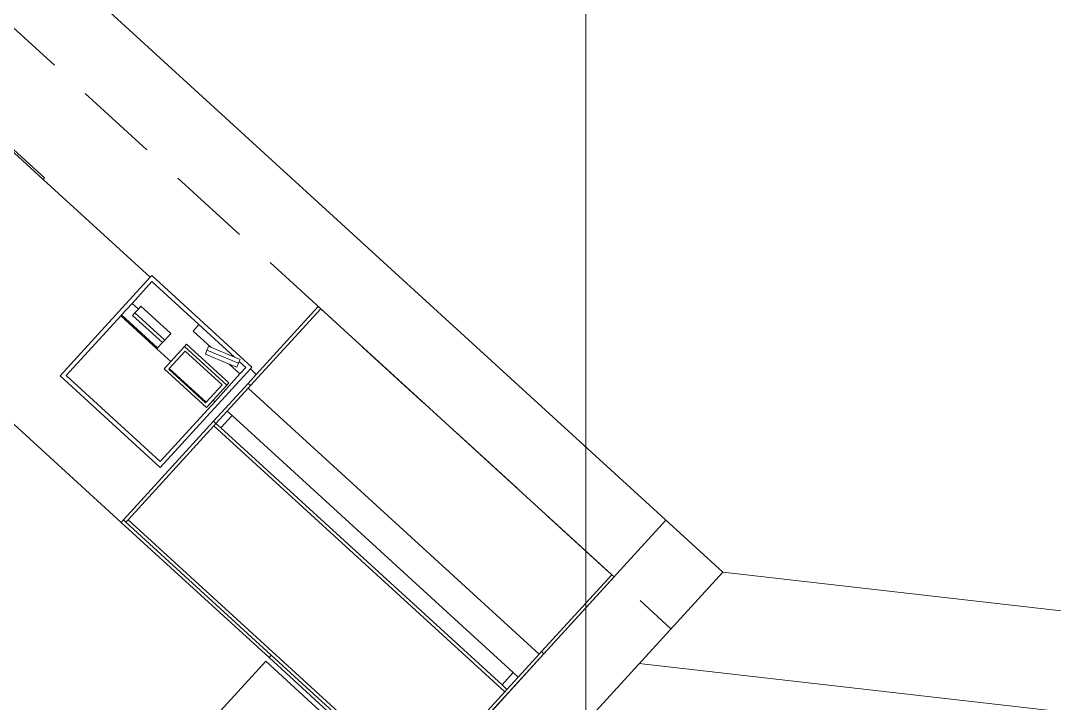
# Model space of a CAD drawing. Header units: metres. Extents: x 750 to 3116, y -341 to 1465.
# Drawn here: x 1591.836 to 1594.93, y 31.834 to 33.877 of the extents above; entities that cross this region are included whole.
import ezdxf

# ---------------------------------------------------------------- set-up
doc = ezdxf.new("R2010")
doc.units = ezdxf.units.M
doc.linetypes.add('DASHED2', pattern=[0.375, 0.25, -0.125])
for name, color, linetype, lineweight in [('Furniture', 44, 'Continuous', 5), ('grid', 252, 'Continuous', 5), ('Hidden line', 251, 'Continuous', 5), ('Levels', 252, 'Continuous', 5), ('Wall ext', 20, 'Continuous', 18)]:
    doc.layers.add(name, color=color, linetype=linetype, lineweight=lineweight)

# ---------------------------------------------------------------- blocks, each defined once
blk = doc.blocks.new('coffee counter')
at = {"layer": 'Furniture'}
for p, q in [((11493471.1619, 4446058.0321), (11493471.1619, 4446057.0521)), ((11493470.5619, 4446057.0521), (11493471.1619, 4446057.0521)), ((11493471.1619, 4446057.0371), (11493470.5619, 4446057.0371)), ((11493470.5619, 4446056.4736), (11493470.5619, 4446057.0271)), ((11493471.1619, 4446057.0271), (11493470.5719, 4446057.0271)), ((11493470.5719, 4446057.0171), (11493470.5719, 4446056.6371)), ((11493471.7519, 4446057.0171), (11493470.5719, 4446057.0171)), ((11493471.1619, 4446057.0271), (11493471.1619, 4446057.0371)), ((11493471.1619, 4446057.0371), (11493471.7619, 4446057.0371)), ((11493471.1619, 4446057.0271), (11493471.7519, 4446057.0271)), ((11493471.7519, 4446057.0271), (11493471.7619, 4446057.0271)), ((11493471.7519, 4446057.0171), (11493471.7519, 4446057.0271)), ((11493471.7519, 4446056.6371), (11493471.7519, 4446057.0171)), ((11493471.7619, 4446057.0271), (11493471.7619, 4446057.0371)), ((11493473.3697, 4446057.0371), (11493471.7619, 4446057.0371)), ((11493471.7619, 4446056.6271), (11493471.7619, 4446057.0271)), ((11493471.786, 4446056.8367), (11493471.786, 4446056.4371)), ((11493471.786, 4446056.8367), (11493472.1924, 4446056.8367)), ((11493472.1924, 4446056.4371), (11493472.1924, 4446056.8367)), ((11493472.1797, 4446056.824), (11493471.7987, 4446056.824)), ((11493471.7987, 4446056.824), (11493471.7987, 4446056.5815)), ((11493472.1797, 4446056.824), (11493472.1797, 4446056.5815)), ((11493470.5719, 4446056.6371), (11493470.5719, 4446056.6271)), ((11493471.7519, 4446056.6371), (11493470.5719, 4446056.6371)), ((11493470.5719, 4446056.6271), (11493470.5919, 4446056.6271)), ((11493470.5719, 4446056.5771), (11493470.5719, 4446056.6271)), ((11493470.5919, 4446056.6271), (11493470.5919, 4446056.5771)), ((11493471.7319, 4446056.6271), (11493470.5919, 4446056.6271)), ((11493471.7319, 4446056.5771), (11493471.7319, 4446056.6271)), ((11493471.7519, 4446056.6271), (11493471.7319, 4446056.6271)), ((11493471.7519, 4446056.6271), (11493471.7519, 4446056.6371)), ((11493471.7619, 4446056.6271), (11493471.7519, 4446056.6271)), ((11493471.7519, 4446056.5771), (11493471.7519, 4446056.6271)), ((11493471.7619, 4446056.6271), (11493471.7619, 4446056.4736)), ((11493471.977, 4446056.6107), (11493471.8055, 4446056.6107)), ((11493471.8055, 4446056.5815), (11493471.8055, 4446056.6107)), ((11493471.977, 4446056.6107), (11493471.977, 4446056.5815)), ((11493470.5719, 4446056.5771), (11493470.5719, 4446056.4836)), ((11493470.5719, 4446056.5771), (11493470.5919, 4446056.5771)), ((11493470.5919, 4446056.5771), (11493471.7319, 4446056.5771)), ((11493471.7519, 4446056.5771), (11493471.7319, 4446056.5771)), ((11493471.7519, 4446056.4836), (11493471.7519, 4446056.5771)), ((11493471.7987, 4446056.5815), (11493471.8055, 4446056.5815)), ((11493471.7987, 4446056.5815), (11493471.7987, 4446056.4693)), ((11493471.8055, 4446056.5207), (11493471.8055, 4446056.5815)), ((11493471.966, 4446056.6023), (11493471.8164, 4446056.6023)), ((11493471.8164, 4446056.6023), (11493471.8164, 4446056.6003)), ((11493471.966, 4446056.6003), (11493471.8164, 4446056.6003)), ((11493471.8164, 4446056.6003), (11493471.8164, 4446056.5291)), ((11493471.966, 4446056.6023), (11493471.966, 4446056.6003)), ((11493471.966, 4446056.5291), (11493471.966, 4446056.6003)), ((11493471.977, 4446056.5815), (11493471.9892, 4446056.5815)), ((11493471.977, 4446056.5815), (11493471.977, 4446056.5207)), ((11493471.9892, 4446056.5815), (11493472.0336, 4446056.5815)), ((11493472.0336, 4446056.5815), (11493472.1797, 4446056.5815)), ((11493472.0336, 4446056.5777), (11493472.0336, 4446056.5815)), ((11493472.1797, 4446056.5777), (11493472.0336, 4446056.5777)), ((11493472.0336, 4446056.5777), (11493472.0336, 4446056.5567)), ((11493472.1797, 4446056.5815), (11493472.1797, 4446056.5777)), ((11493472.1797, 4446056.5777), (11493472.1797, 4446056.5311)), ((11493472.0336, 4446056.5567), (11493472.1543, 4446056.5567)), ((11493472.0336, 4446056.5567), (11493472.0336, 4446056.5462)), ((11493472.0336, 4446056.5462), (11493472.1543, 4446056.5462)), ((11493472.0336, 4446056.5197), (11493472.0336, 4446056.5462)), ((11493472.1543, 4446056.5567), (11493472.1543, 4446056.5462)), ((11493472.1543, 4446056.5462), (11493472.1543, 4446056.5311)), ((11493471.977, 4446056.5207), (11493471.8055, 4446056.5207)), ((11493471.8055, 4446056.5111), (11493471.8055, 4446056.5207)), ((11493471.8164, 4446056.5291), (11493471.966, 4446056.5291)), ((11493471.977, 4446056.5111), (11493471.977, 4446056.5207)), ((11493472.1543, 4446056.5197), (11493472.0336, 4446056.5197)), ((11493472.1797, 4446056.5311), (11493472.1543, 4446056.5311)), ((11493472.1543, 4446056.5311), (11493472.1543, 4446056.5197)), ((11493472.1797, 4446056.443), (11493472.1797, 4446056.5311)), ((11493471.8055, 4446056.5111), (11493471.977, 4446056.5111)), ((11493471.915, 4446056.4956), (11493471.8428, 4446056.4693)), ((11493471.9194, 4446056.4836), (11493471.915, 4446056.4956)), ((11493470.5619, 4446056.4736), (11493470.5719, 4446056.4736)), ((11493470.5619, 4446056.1621), (11493470.5619, 4446056.4736)), ((11493470.5719, 4446056.4836), (11493471.7519, 4446056.4836)), ((11493470.5719, 4446056.4836), (11493470.5719, 4446056.4736)), ((11493470.5719, 4446056.1621), (11493470.5719, 4446056.4736)), ((11493471.7519, 4446056.4736), (11493471.7519, 4446056.4836)), ((11493471.7519, 4446056.4736), (11493471.7619, 4446056.4736)), ((11493471.7519, 4446056.1621), (11493471.7519, 4446056.4736)), ((11493471.7619, 4446056.4371), (11493471.7619, 4446056.4736)), ((11493471.7987, 4446056.4693), (11493471.7987, 4446056.443)), ((11493471.7987, 4446056.4693), (11493471.8428, 4446056.4693)), ((11493471.8428, 4446056.4693), (11493471.8195, 4446056.4608)), ((11493471.8195, 4446056.4608), (11493471.8239, 4446056.4489)), ((11493471.9194, 4446056.4836), (11493471.8239, 4446056.4489)), ((11493471.845, 4446056.443), (11493471.917, 4446056.4693)), ((11493471.917, 4446056.4693), (11493471.9237, 4446056.4717)), ((11493471.917, 4446056.4693), (11493471.9892, 4446056.4693)), ((11493471.9237, 4446056.4717), (11493471.9194, 4446056.4836)), ((11493471.9892, 4446056.4693), (11493471.9892, 4446056.443)), ((11493471.7619, 4446056.4371), (11493471.786, 4446056.4371)), ((11493471.7619, 4446056.1621), (11493471.7619, 4446056.4371)), ((11493471.786, 4446056.4371), (11493471.786, 4446056.4303)), ((11493471.786, 4446056.4303), (11493472.1924, 4446056.4303)), ((11493471.7987, 4446056.443), (11493471.826, 4446056.443)), ((11493471.8239, 4446056.4489), (11493471.826, 4446056.443)), ((11493471.826, 4446056.443), (11493471.8282, 4446056.4369)), ((11493471.8282, 4446056.4369), (11493471.845, 4446056.443)), ((11493471.845, 4446056.443), (11493471.9892, 4446056.443)), ((11493471.9892, 4446056.443), (11493472.1797, 4446056.443)), ((11493472.1924, 4446056.4371), (11493472.6269, 4446056.4371)), ((11493472.1924, 4446056.4303), (11493472.1924, 4446056.4371)), ((11493472.6269, 4446056.4371), (11493472.6269, 4446056.431)), ((11493472.6269, 4446056.4371), (11493473.3121, 4446056.4371)), ((11493473.3121, 4446056.431), (11493472.6269, 4446056.431)), ((11493470.5619, 4446056.1621), (11493470.5719, 4446056.1621)), ((11493470.5719, 4446056.1621), (11493471.7519, 4446056.1621)), ((11493471.7519, 4446056.1621), (11493471.7619, 4446056.1621))]:
    blk.add_line(p, q, dxfattribs=at)

msp = doc.modelspace()

# ---------------------------------------------------------------- linework, layer by layer
at = {"layer": 'grid', "color": 252}
msp.add_lwpolyline([(1593.5277, -84.1332), (1593.5277, 115.8668)], dxfattribs=at)
at = {"layer": 'Hidden line', "color": 252, "true_color": 0x939598}
msp.add_line((1590.2464, 35.5996), (1593.9376, 32.227), dxfattribs=at)
at = {"layer": 'Hidden line', "color": 252, "linetype": 'DASHED2', "true_color": 0x939598}
msp.add_line((1590.0913, 35.4298), (1593.7825, 32.0572), dxfattribs=at)
at = {"layer": 'Levels', "color": 252, "true_color": 0x939598}
for points in [[(1593.9376, 32.227), (1596.2868, 31.9585), (1596.6316, 34.9755)], [(1593.6878, 31.9536), (1596.5508, 31.6264), (1596.9297, 34.9414)]]:
    msp.add_lwpolyline(points, dxfattribs=at)
at = {"layer": 'Wall ext', "color": 252, "true_color": 0x939598}
msp.add_line((1589.6148, 27.4959), (1593.9376, 32.227), dxfattribs=at)
msp.add_lwpolyline([(1589.445, 27.651), (1593.7678, 32.3821)], dxfattribs=at)

# ---------------------------------------------------------------- block references
at = {"layer": 'Furniture', "color": 252, "true_color": 0x939598, "rotation": 137.5821482974369}
msp.add_blockref('coffee counter', (11485602.3153, -4470406.8125), dxfattribs=at)

doc.saveas('drawing.dxf')
